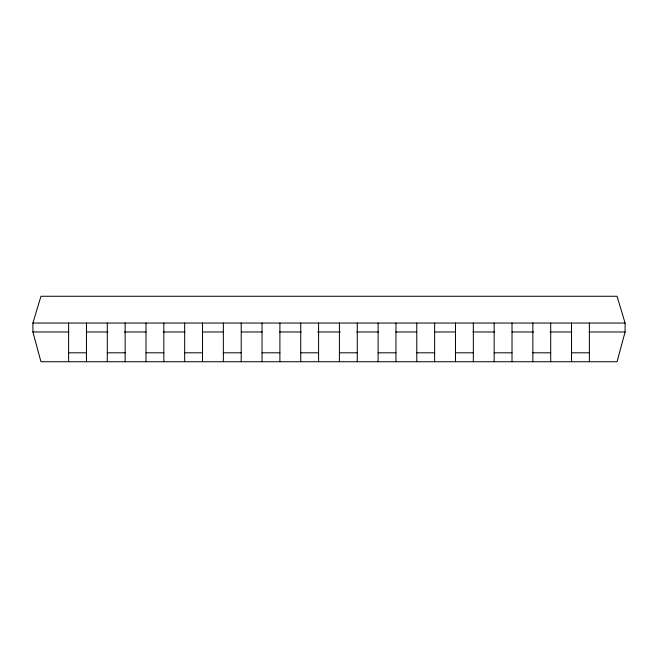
<?xml version="1.0" encoding="UTF-8"?>
<svg xmlns="http://www.w3.org/2000/svg" width="658" height="658" viewBox="0 0 658 658"><rect width="100%" height="100%" fill="white"/><g stroke="black" fill="none" stroke-linecap="round" stroke-linejoin="round"><path stroke-width="0.99" d="M625.1 331.977L617.04 361.736L40.96 361.736L32.9 331.977L32.9 323.045L40.96 296.264L617.04 296.264L625.1 323.045L625.1 331.977L589.116 331.977M32.9 323.045L625.1 323.045M32.9 331.977L68.884 331.977M86.362 331.977L107.953 331.977M124.403 331.977L145.994 331.977M163.472 331.977L185.062 331.977M202.541 331.977L223.103 331.977M241.609 331.977L262.172 331.977M279.65 331.977L301.241 331.977M317.691 331.977L340.309 331.977M356.759 331.977L378.35 331.977M395.828 331.977L416.391 331.977M434.897 331.977L455.459 331.977M472.938 331.977L494.528 331.977M512.006 331.977L533.597 331.977M550.047 331.977L571.638 331.977M68.613 352.803L86.469 352.803M107.295 352.803L125.152 352.803M145.986 352.803L163.842 352.803M184.668 352.803L202.524 352.803M223.358 352.803L241.215 352.803M262.04 352.803L279.897 352.803M300.731 352.803L318.587 352.803M339.413 352.803L357.269 352.803M378.103 352.803L395.96 352.803M416.785 352.803L434.642 352.803M455.476 352.803L473.332 352.803M494.158 352.803L512.014 352.803M532.848 352.803L550.705 352.803M571.531 352.803L589.387 352.803M589.387 323.045L589.387 361.736M571.531 323.045L571.531 361.736M550.705 323.045L550.705 361.736M532.848 323.045L532.848 361.736M512.014 323.045L512.014 361.736M494.158 323.045L494.158 361.736M473.332 323.045L473.332 361.736M455.476 323.045L455.476 361.736M434.642 323.045L434.642 361.736M416.785 323.045L416.785 361.736M395.96 323.045L395.96 361.736M378.103 323.045L378.103 361.736M357.269 323.045L357.269 361.736M339.413 323.045L339.413 361.736M318.587 323.045L318.587 361.736M300.731 323.045L300.731 361.736M279.897 323.045L279.897 361.736M262.04 323.045L262.04 361.736M241.215 323.045L241.215 361.736M223.358 323.045L223.358 361.736M202.524 323.045L202.524 361.736M184.668 323.045L184.668 361.736M163.842 323.045L163.842 361.736M145.986 323.045L145.986 361.736M125.152 323.045L125.152 361.736M107.295 323.045L107.295 361.736M86.469 323.045L86.469 361.736M68.613 323.045L68.613 361.736"/></g></svg>
